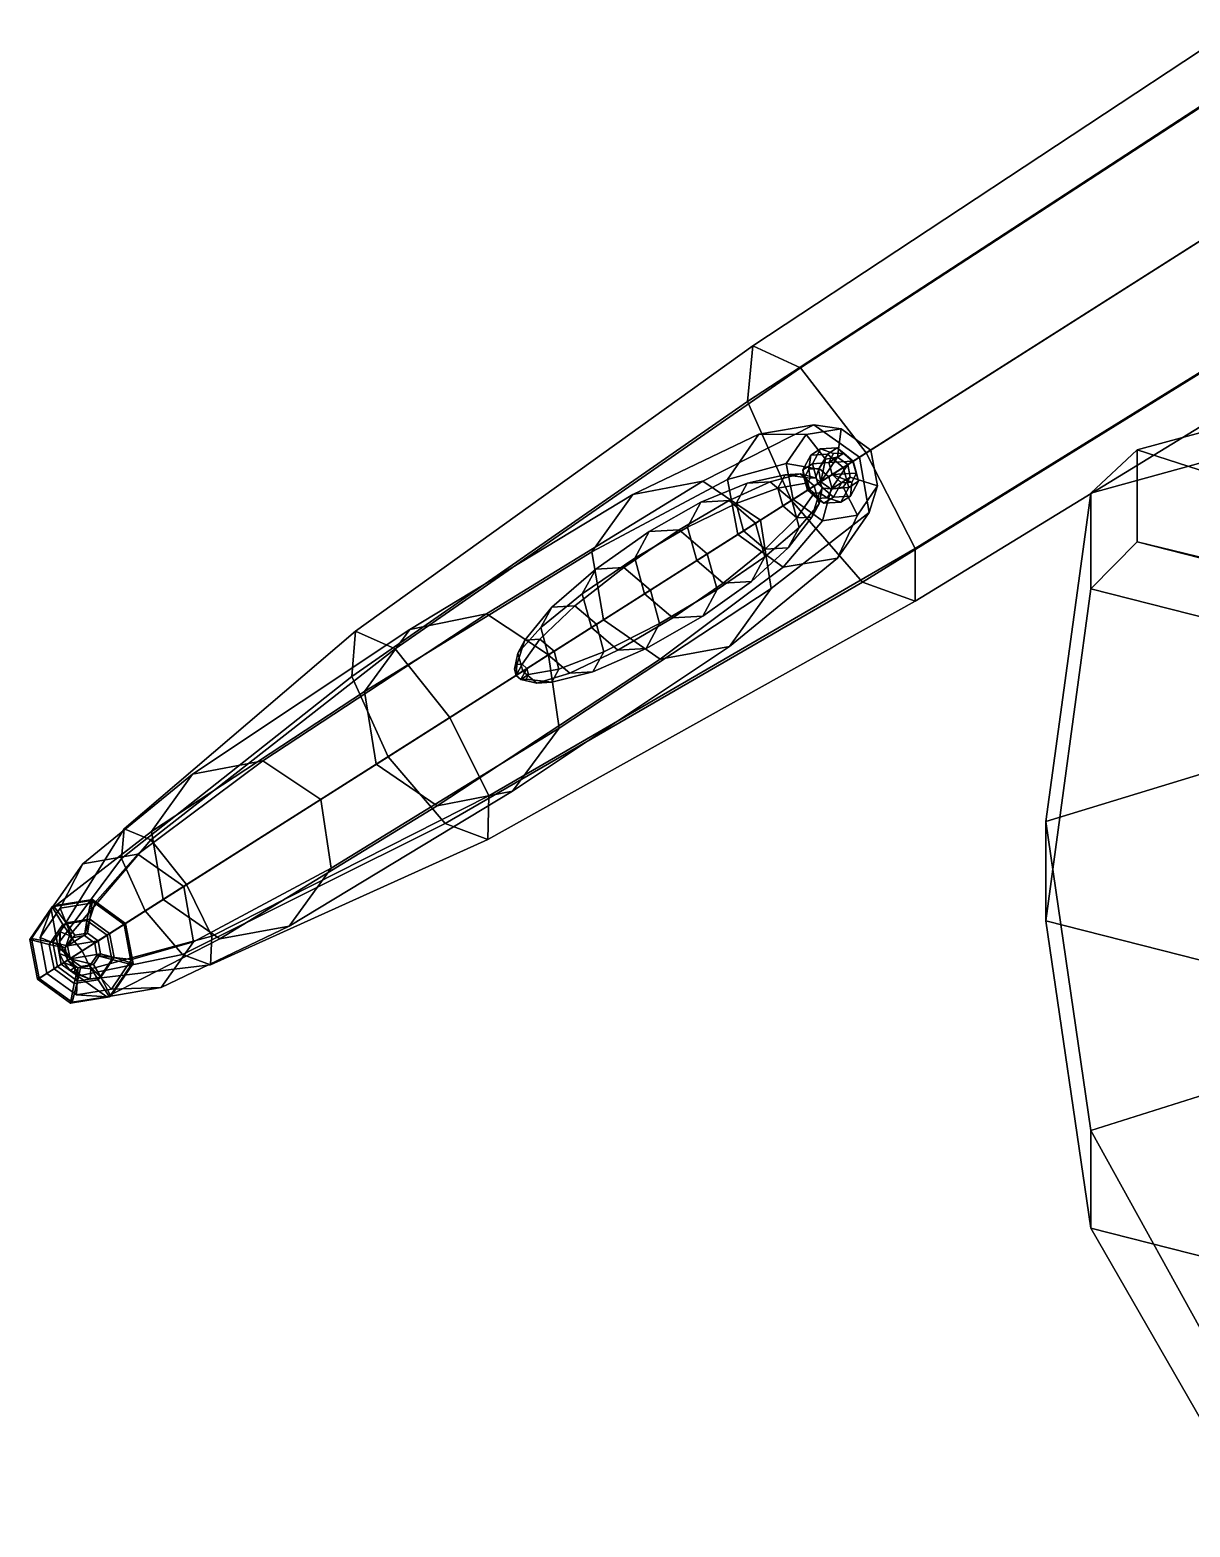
# Model space of a CAD drawing. Header units: metres. Extents: x -10 to 10, y -2.5 to 10.2.
# Drawn here: x -1.549 to -0.85, y -2.097 to -1.195 of the extents above; entities that cross this region are included whole.
import ezdxf

# ---------------------------------------------------------------- set-up
doc = ezdxf.new("R2010")
doc.units = ezdxf.units.M
doc.layers.add('HEAD', color=8, linetype='CONTINUOUS')
doc.layers.add('LEG$E', color=18, linetype='CONTINUOUS')

msp = doc.modelspace()

# ---------------------------------------------------------------- linework, layer by layer
at = {"layer": 'HEAD', "color": 8}
for points in [[(-0.910034, -1.47415, 0.38493), (-0.730664, -1.42487, 0.671755), (-0.708356, -1.4009, 0.653911), (-0.882219, -1.44808, 0.37935)], [(-0.882219, -1.44808, 0.37935), (-0.708356, -1.4009, 0.653911), (-0.564479, -1.46901, 0.608074), (-0.702796, -1.506, 0.392803)], [(-0.752395, -1.6157, 0.71792), (-0.730664, -1.42487, 0.671755), (-0.910034, -1.47415, 0.38493), (-0.937144, -1.67202, 0.390144)], [(-0.910034, -1.53189, 0.048903), (-0.910034, -1.47415, 0.38493), (-0.882219, -1.44808, 0.37935), (-0.882219, -1.50354, 0.056638)], [(-0.882219, -1.50354, 0.056638), (-0.882219, -1.44808, 0.37935), (-0.702796, -1.506, 0.392803), (-0.702796, -1.54717, 0.153167)], [(-0.937144, -1.67202, 0.390144), (-0.910034, -1.47415, 0.38493), (-0.910034, -1.53189, 0.048903), (-0.937144, -1.7319, 0.041664)], [(-0.730664, -1.57748, -0.216413), (-0.910034, -1.53189, 0.048903), (-0.882219, -1.50354, 0.056638), (-0.708356, -1.54793, -0.20172)], [(-0.708356, -1.54793, -0.20172), (-0.882219, -1.50354, 0.056638), (-0.702796, -1.54717, 0.153167), (-0.564479, -1.58227, -0.051072)], [(-0.937144, -1.7319, 0.041664), (-0.910034, -1.53189, 0.048903), (-0.730664, -1.57748, -0.216413), (-0.752395, -1.77885, -0.231564)], [(-0.730664, -1.80159, 0.735293), (-0.752395, -1.6157, 0.71792), (-0.937144, -1.67202, 0.390144), (-0.910034, -1.85817, 0.40628)], [(-0.910034, -1.85817, 0.40628), (-0.937144, -1.67202, 0.390144), (-0.937144, -1.7319, 0.041664), (-0.910034, -1.91707, 0.063542)], [(-0.910034, -1.91707, 0.063542), (-0.937144, -1.7319, 0.041664), (-0.752395, -1.77885, -0.231564), (-0.730664, -1.96264, -0.201683)], [(-0.666716, -1.94924, 0.718297), (-0.730664, -1.80159, 0.735293), (-0.910034, -1.85817, 0.40628), (-0.830297, -2.00253, 0.41272)], [(-0.830297, -2.00253, 0.41272), (-0.910034, -1.85817, 0.40628), (-0.910034, -1.91707, 0.063542), (-0.830297, -2.05565, 0.103848)], [(-0.830297, -2.05565, 0.103848), (-0.910034, -1.91707, 0.063542), (-0.730664, -1.96264, -0.201683), (-0.666717, -2.09717, -0.137708)]]:
    msp.add_3dface(points, dxfattribs=at)
at = {"layer": 'LEG$E', "color": 18}
for points in [[(-0.82948, -1.23158, -0.696365), (-1.11686, -1.41903, -0.663627), (-1.11368, -1.38538, -0.606335), (-0.825077, -1.19513, -0.634515)], [(-0.825077, -1.19513, -0.634515), (-1.11368, -1.38538, -0.606335), (-1.08497, -1.39877, -0.549676), (-0.792448, -1.20806, -0.572298)], [(-0.792448, -1.20806, -0.572298), (-1.08497, -1.39877, -0.549676), (-1.04537, -1.44998, -0.526396), (-0.74913, -1.26181, -0.546418)], [(-0.801507, -1.29508, -0.72188), (-1.09047, -1.47863, -0.687548), (-1.11686, -1.41903, -0.663627), (-0.82948, -1.23158, -0.696365)], [(-0.74913, -1.26181, -0.546418), (-1.04537, -1.44998, -0.526396), (-1.01585, -1.50759, -0.549678), (-0.718889, -1.32387, -0.572301)], [(-0.75592, -1.34739, -0.696367), (-1.04774, -1.52785, -0.663629), (-1.09047, -1.47863, -0.687548), (-0.801507, -1.29508, -0.72188)], [(-0.718889, -1.32387, -0.572301), (-1.01585, -1.50759, -0.549678), (-1.01592, -1.53927, -0.606338), (-0.721048, -1.3589, -0.634518)], [(-0.721048, -1.3589, -0.634518), (-1.01592, -1.53927, -0.606338), (-1.04774, -1.52785, -0.663629), (-0.75592, -1.34739, -0.696367)], [(-1.11686, -1.41903, -0.663627), (-1.35536, -1.58463, -0.64793), (-1.35305, -1.55738, -0.601278), (-1.11368, -1.38538, -0.606335)], [(-1.11368, -1.38538, -0.606335), (-1.35305, -1.55738, -0.601278), (-1.32913, -1.56797, -0.554826), (-1.08497, -1.39877, -0.549676)], [(-1.08497, -1.39877, -0.549676), (-1.32913, -1.56797, -0.554826), (-1.29637, -1.60942, -0.535634), (-1.04537, -1.44998, -0.526396)], [(-1.09047, -1.47863, -0.687548), (-1.33351, -1.633, -0.66734), (-1.35536, -1.58463, -0.64793), (-1.11686, -1.41903, -0.663627)], [(-1.14377, -1.46706, -1.63401), (-1.07708, -1.43308, -1.83583), (-1.11009, -1.43872, -1.83282), (-1.186, -1.47508, -1.62765)], [(-1.1091, -1.49045, -1.63688), (-1.04946, -1.45255, -1.83717), (-1.07708, -1.43308, -1.83583), (-1.14377, -1.46706, -1.63401)], [(-1.07708, -1.43308, -1.83583), (-1.06049, -1.4354, -1.93672), (-1.08159, -1.4388, -1.93544), (-1.11009, -1.43872, -1.83282)], [(-1.04946, -1.45255, -1.83717), (-1.04267, -1.44824, -1.93727), (-1.06049, -1.4354, -1.93672), (-1.07708, -1.43308, -1.83583)], [(-1.186, -1.47508, -1.62765), (-1.11009, -1.43872, -1.83282), (-1.12899, -1.46606, -1.8302), (-1.21066, -1.50955, -1.62213)], [(-1.11009, -1.43872, -1.83282), (-1.08159, -1.4388, -1.93544), (-1.09358, -1.45642, -1.93426), (-1.12899, -1.46606, -1.8302)], [(-1.08159, -1.4388, -1.93544), (-1.06999, -1.45372, -1.9757), (-1.07414, -1.45984, -1.97531), (-1.09358, -1.45642, -1.93426)], [(-1.06049, -1.4354, -1.93672), (-1.06269, -1.45256, -1.97609), (-1.06999, -1.45372, -1.9757), (-1.08159, -1.4388, -1.93544)], [(-1.04267, -1.44824, -1.93727), (-1.05652, -1.45704, -1.97626), (-1.06269, -1.45256, -1.97609), (-1.06049, -1.4354, -1.93672)], [(-1.04537, -1.44998, -0.526396), (-1.29637, -1.60942, -0.535634), (-1.27278, -1.65668, -0.554828), (-1.01585, -1.50759, -0.549678)], [(-1.07885, -1.45127, -1.98046), (-1.08367, -1.46017, -1.97321), (-1.07784, -1.45647, -1.96479), (-1.07303, -1.44757, -1.97203)], [(-1.07996, -1.45969, -1.98711), (-1.08291, -1.46515, -1.98266), (-1.08367, -1.46017, -1.97321), (-1.07885, -1.45127, -1.98046)], [(-1.07376, -1.45933, -1.99155), (-1.07996, -1.45969, -1.98711), (-1.07885, -1.45127, -1.98046), (-1.06874, -1.45069, -1.98769)], [(-1.06874, -1.45069, -1.98769), (-1.07885, -1.45127, -1.98046), (-1.07303, -1.44757, -1.97203), (-1.06292, -1.44699, -1.97927)], [(-1.07303, -1.44757, -1.97203), (-1.07784, -1.45647, -1.96479), (-1.06795, -1.45579, -1.96131), (-1.06504, -1.45042, -1.96567)], [(-1.06795, -1.4643, -1.99339), (-1.07376, -1.45933, -1.99155), (-1.06874, -1.45069, -1.98769), (-1.05927, -1.45878, -1.9907)], [(-1.06292, -1.44699, -1.97927), (-1.07303, -1.44757, -1.97203), (-1.06504, -1.45042, -1.96567), (-1.05895, -1.45008, -1.97004)], [(-1.05927, -1.45878, -1.9907), (-1.06874, -1.45069, -1.98769), (-1.06292, -1.44699, -1.97927), (-1.05344, -1.45508, -1.98227)], [(-1.06504, -1.45042, -1.96567), (-1.06795, -1.45579, -1.96131), (-1.05895, -1.45008, -1.97004)], [(-1.06795, -1.45579, -1.96131), (-1.05324, -1.45495, -1.97185), (-1.05895, -1.45008, -1.97004)], [(-1.05344, -1.45508, -1.98227), (-1.06292, -1.44699, -1.97927), (-1.05895, -1.45008, -1.97004), (-1.05324, -1.45495, -1.97185)], [(-1.03862, -1.46983, -1.93672), (-1.05509, -1.46452, -1.97609), (-1.05652, -1.45704, -1.97626), (-1.04267, -1.44824, -1.93727)], [(-1.04357, -1.48583, -1.83583), (-1.03862, -1.46983, -1.93672), (-1.04267, -1.44824, -1.93727), (-1.04946, -1.45255, -1.83717)], [(-1.12899, -1.46606, -1.8302), (-1.09358, -1.45642, -1.93426), (-1.08948, -1.47797, -1.93379), (-1.12286, -1.49918, -1.82923)], [(-1.10267, -1.53176, -1.63401), (-1.04357, -1.48583, -1.83583), (-1.04946, -1.45255, -1.83717), (-1.1091, -1.49045, -1.63688)], [(-1.09358, -1.45642, -1.93426), (-1.07414, -1.45984, -1.97531), (-1.07271, -1.46732, -1.97514), (-1.08948, -1.47797, -1.93379)], [(-1.08367, -1.46017, -1.97321), (-1.08037, -1.47219, -1.97021), (-1.07454, -1.46849, -1.96179), (-1.07784, -1.45647, -1.96479)], [(-1.08291, -1.46515, -1.98266), (-1.08089, -1.47252, -1.98082), (-1.08037, -1.47219, -1.97021), (-1.08367, -1.46017, -1.97321)], [(-1.07917, -1.46522, -1.98992), (-1.08067, -1.46799, -1.98766), (-1.08291, -1.46515, -1.98266), (-1.07996, -1.45969, -1.98711)], [(-1.07603, -1.46504, -1.99217), (-1.07917, -1.46522, -1.98992), (-1.07996, -1.45969, -1.98711), (-1.07376, -1.45933, -1.99155)], [(-1.07784, -1.45647, -1.96479), (-1.07454, -1.46849, -1.96179), (-1.06596, -1.46303, -1.9595), (-1.06795, -1.45579, -1.96131)], [(-1.07308, -1.46756, -1.9931), (-1.07603, -1.46504, -1.99217), (-1.07376, -1.45933, -1.99155), (-1.06795, -1.4643, -1.99339)], [(-1.07414, -1.45984, -1.97531), (-1.06999, -1.45372, -1.9757), (-1.07271, -1.46732, -1.97514)], [(-1.07271, -1.46732, -1.97514), (-1.06269, -1.45256, -1.97609), (-1.05652, -1.45704, -1.97626), (-1.06654, -1.4718, -1.97531)], [(-1.06269, -1.45256, -1.97609), (-1.07271, -1.46732, -1.97514), (-1.06999, -1.45372, -1.9757)], [(-1.06596, -1.46303, -1.9595), (-1.05125, -1.4622, -1.97004), (-1.05324, -1.45495, -1.97185), (-1.06795, -1.45579, -1.96131)], [(-1.06592, -1.47167, -1.99155), (-1.06795, -1.4643, -1.99339), (-1.05927, -1.45878, -1.9907), (-1.05597, -1.4708, -1.9877)], [(-1.06654, -1.4718, -1.97531), (-1.05652, -1.45704, -1.97626), (-1.05509, -1.46452, -1.97609)], [(-1.05597, -1.4708, -1.9877), (-1.05927, -1.45878, -1.9907), (-1.05344, -1.45508, -1.98227), (-1.05015, -1.4671, -1.97927)], [(-1.05015, -1.4671, -1.97927), (-1.05344, -1.45508, -1.98227), (-1.05324, -1.45495, -1.97185), (-1.05125, -1.4622, -1.97004)], [(-1.27423, -1.54702, -1.32202), (-1.14377, -1.46706, -1.63401), (-1.186, -1.47508, -1.62765), (-1.32043, -1.55635, -1.3133)], [(-1.23676, -1.57154, -1.32597), (-1.1091, -1.49045, -1.63688), (-1.14377, -1.46706, -1.63401), (-1.27423, -1.54702, -1.32202)], [(-1.21066, -1.50955, -1.62213), (-1.12899, -1.46606, -1.8302), (-1.12286, -1.49918, -1.82923), (-1.20368, -1.55052, -1.62011)], [(-1.11719, -1.46819, -2.03104), (-1.145, -1.47965, -2.0672), (-1.15311, -1.49464, -2.05502), (-1.12379, -1.48041, -2.02111)], [(-1.10332, -1.4674, -2.04097), (-1.12799, -1.47868, -2.07939), (-1.145, -1.47965, -2.0672), (-1.11719, -1.46819, -2.03104)], [(-1.09032, -1.4785, -2.04509), (-1.11204, -1.4923, -2.08444), (-1.12799, -1.47868, -2.07939), (-1.10332, -1.4674, -2.04097)], [(-1.09432, -1.46318, -2.0042), (-1.11719, -1.46819, -2.03104), (-1.12379, -1.48041, -2.02111), (-1.09864, -1.47115, -1.99771)], [(-1.08527, -1.46266, -2.01068), (-1.10332, -1.4674, -2.04097), (-1.11719, -1.46819, -2.03104), (-1.09432, -1.46318, -2.0042)], [(-1.07679, -1.46991, -2.01337), (-1.09032, -1.4785, -2.04509), (-1.10332, -1.4674, -2.04097), (-1.08527, -1.46266, -2.01068)], [(-1.07917, -1.46522, -1.98992), (-1.09432, -1.46318, -2.0042), (-1.09864, -1.47115, -1.99771), (-1.08067, -1.46799, -1.98766)], [(-1.08067, -1.46799, -1.98766), (-1.09864, -1.47115, -1.99771), (-1.09569, -1.48191, -1.99503), (-1.07964, -1.47172, -1.98673)], [(-1.07603, -1.46504, -1.99217), (-1.08527, -1.46266, -2.01068), (-1.09432, -1.46318, -2.0042), (-1.07917, -1.46522, -1.98992)], [(-1.07383, -1.48067, -2.01068), (-1.0858, -1.49499, -2.04097), (-1.09032, -1.4785, -2.04509), (-1.07679, -1.46991, -2.01337)], [(-1.08948, -1.47797, -1.93379), (-1.07271, -1.46732, -1.97514), (-1.06654, -1.4718, -1.97531), (-1.07172, -1.49085, -1.93426)], [(-1.07308, -1.46756, -1.9931), (-1.07679, -1.46991, -2.01337), (-1.08527, -1.46266, -2.01068), (-1.07603, -1.46504, -1.99217)], [(-1.08067, -1.46799, -1.98766), (-1.07964, -1.47172, -1.98673), (-1.08089, -1.47252, -1.98082), (-1.08291, -1.46515, -1.98266)], [(-1.08037, -1.47219, -1.97021), (-1.07089, -1.48028, -1.97321), (-1.06507, -1.47658, -1.96479), (-1.07454, -1.46849, -1.96179)], [(-1.07205, -1.47129, -1.99217), (-1.07383, -1.48067, -2.01068), (-1.07679, -1.46991, -2.01337), (-1.07308, -1.46756, -1.9931)], [(-1.07454, -1.46849, -1.96179), (-1.06507, -1.47658, -1.96479), (-1.06025, -1.46791, -1.96131), (-1.06596, -1.46303, -1.9595)], [(-1.07205, -1.47129, -1.99217), (-1.07308, -1.46756, -1.9931), (-1.06795, -1.4643, -1.99339), (-1.06592, -1.47167, -1.99155)], [(-1.05924, -1.47063, -1.9757), (-1.06654, -1.4718, -1.97531), (-1.05509, -1.46452, -1.97609)], [(-1.05125, -1.4622, -1.97004), (-1.06596, -1.46303, -1.9595), (-1.05415, -1.46757, -1.96567)], [(-1.06025, -1.46791, -1.96131), (-1.05415, -1.46757, -1.96567), (-1.06596, -1.46303, -1.9595)], [(-1.06507, -1.47658, -1.96479), (-1.05496, -1.476, -1.97203), (-1.05415, -1.46757, -1.96567), (-1.06025, -1.46791, -1.96131)], [(-1.06271, -1.51332, -1.83282), (-1.05067, -1.48749, -1.93545), (-1.03862, -1.46983, -1.93672), (-1.04357, -1.48583, -1.83583)], [(-1.06079, -1.4797, -1.98046), (-1.05597, -1.4708, -1.9877), (-1.05015, -1.4671, -1.97927), (-1.05496, -1.476, -1.97203)], [(-1.05067, -1.48749, -1.93545), (-1.05924, -1.47063, -1.9757), (-1.05509, -1.46452, -1.97609), (-1.03862, -1.46983, -1.93672)], [(-1.05496, -1.476, -1.97203), (-1.05015, -1.4671, -1.97927), (-1.05125, -1.4622, -1.97004), (-1.05415, -1.46757, -1.96567)], [(-1.32043, -1.55635, -1.3133), (-1.186, -1.47508, -1.62765), (-1.21066, -1.50955, -1.62213), (-1.34774, -1.59371, -1.30577)], [(-1.04774, -1.52785, -0.663629), (-1.29901, -1.67334, -0.647932), (-1.33351, -1.633, -0.66734), (-1.09047, -1.47863, -0.687548)], [(-1.12799, -1.47868, -2.07939), (-1.15817, -1.49633, -2.11841), (-1.17626, -1.49735, -2.10545), (-1.145, -1.47965, -2.0672)], [(-1.11204, -1.4923, -2.08444), (-1.14121, -1.51083, -2.12376), (-1.15817, -1.49633, -2.11841), (-1.12799, -1.47868, -2.07939)], [(-1.09864, -1.47115, -1.99771), (-1.12379, -1.48041, -2.02111), (-1.11927, -1.4969, -2.01699), (-1.09569, -1.48191, -1.99503)], [(-1.12286, -1.49918, -1.82923), (-1.08948, -1.47797, -1.93379), (-1.07172, -1.49085, -1.93426), (-1.09548, -1.5188, -1.8302)], [(-1.0858, -1.49499, -2.04097), (-1.10649, -1.51253, -2.07939), (-1.11204, -1.4923, -2.08444), (-1.09032, -1.4785, -2.04509)], [(-1.07964, -1.47172, -1.98673), (-1.09569, -1.48191, -1.99503), (-1.0872, -1.48916, -1.99771), (-1.0767, -1.47424, -1.98766)], [(-1.0767, -1.47424, -1.98766), (-1.0872, -1.48916, -1.99771), (-1.07815, -1.48865, -2.0042), (-1.07355, -1.47406, -1.98992)], [(-1.07964, -1.47172, -1.98673), (-1.0767, -1.47424, -1.98766), (-1.07508, -1.47748, -1.98266), (-1.08089, -1.47252, -1.98082)], [(-1.08089, -1.47252, -1.98082), (-1.07508, -1.47748, -1.98266), (-1.07089, -1.48028, -1.97321), (-1.08037, -1.47219, -1.97021)], [(-1.07355, -1.47406, -1.98992), (-1.07815, -1.48865, -2.0042), (-1.07383, -1.48067, -2.01068), (-1.07205, -1.47129, -1.99217)], [(-1.0767, -1.47424, -1.98766), (-1.07355, -1.47406, -1.98992), (-1.06888, -1.47713, -1.98711), (-1.07508, -1.47748, -1.98266)], [(-1.07508, -1.47748, -1.98266), (-1.06888, -1.47713, -1.98711), (-1.06079, -1.4797, -1.98046), (-1.07089, -1.48028, -1.97321)], [(-1.07355, -1.47406, -1.98992), (-1.07205, -1.47129, -1.99217), (-1.06592, -1.47167, -1.99155), (-1.06888, -1.47713, -1.98711)], [(-1.07172, -1.49085, -1.93426), (-1.06654, -1.4718, -1.97531), (-1.05924, -1.47063, -1.9757), (-1.05067, -1.48749, -1.93545)], [(-1.07089, -1.48028, -1.97321), (-1.06079, -1.4797, -1.98046), (-1.05496, -1.476, -1.97203), (-1.06507, -1.47658, -1.96479)], [(-1.06888, -1.47713, -1.98711), (-1.06592, -1.47167, -1.99155), (-1.05597, -1.4708, -1.9877), (-1.06079, -1.4797, -1.98046)], [(-1.145, -1.47965, -2.0672), (-1.17626, -1.49735, -2.10545), (-1.1849, -1.51331, -2.09247), (-1.15311, -1.49464, -2.05502)], [(-1.12379, -1.48041, -2.02111), (-1.15311, -1.49464, -2.05502), (-1.14756, -1.51486, -2.04997), (-1.11927, -1.4969, -2.01699)], [(-1.12788, -1.56658, -1.62765), (-1.06271, -1.51332, -1.83282), (-1.04357, -1.48583, -1.83583), (-1.10267, -1.53176, -1.63401)], [(-1.09569, -1.48191, -1.99503), (-1.11927, -1.4969, -2.01699), (-1.10627, -1.508, -2.02111), (-1.0872, -1.48916, -1.99771)], [(-1.09548, -1.5188, -1.8302), (-1.07172, -1.49085, -1.93426), (-1.05067, -1.48749, -1.93545), (-1.06271, -1.51332, -1.83282)], [(-1.07815, -1.48865, -2.0042), (-1.0924, -1.50721, -2.03104), (-1.0858, -1.49499, -2.04097), (-1.07383, -1.48067, -2.01068)], [(-1.23049, -1.61587, -1.32203), (-1.10267, -1.53176, -1.63401), (-1.1091, -1.49045, -1.63688), (-1.23676, -1.57154, -1.32597)], [(-1.17626, -1.49735, -2.10545), (-1.20842, -1.51994, -2.1393), (-1.21654, -1.53493, -2.1271), (-1.1849, -1.51331, -2.09247)], [(-1.15817, -1.49633, -2.11841), (-1.19142, -1.51898, -2.15147), (-1.20842, -1.51994, -2.1393), (-1.17626, -1.49735, -2.10545)], [(-1.14121, -1.51083, -2.12376), (-1.17549, -1.5326, -2.15649), (-1.19142, -1.51898, -2.15147), (-1.15817, -1.49633, -2.11841)], [(-1.15311, -1.49464, -2.05502), (-1.1849, -1.51331, -2.09247), (-1.17901, -1.53484, -2.08709), (-1.14756, -1.51486, -2.04997)], [(-1.11927, -1.4969, -2.01699), (-1.14756, -1.51486, -2.04997), (-1.13161, -1.52848, -2.05502), (-1.10627, -1.508, -2.02111)], [(-1.10649, -1.51253, -2.07939), (-1.13529, -1.53235, -2.11841), (-1.14121, -1.51083, -2.12376), (-1.11204, -1.4923, -2.08444)], [(-1.0924, -1.50721, -2.03104), (-1.1146, -1.52751, -2.0672), (-1.10649, -1.51253, -2.07939), (-1.0858, -1.49499, -2.04097)], [(-1.0872, -1.48916, -1.99771), (-1.10627, -1.508, -2.02111), (-1.0924, -1.50721, -2.03104), (-1.07815, -1.48865, -2.0042)], [(-1.20368, -1.55052, -1.62011), (-1.12286, -1.49918, -1.82923), (-1.09548, -1.5188, -1.8302), (-1.16956, -1.57425, -1.62213)], [(-1.34774, -1.59371, -1.30577), (-1.21066, -1.50955, -1.62213), (-1.20368, -1.55052, -1.62011), (-1.34071, -1.63756, -1.30301)], [(-1.01585, -1.50759, -0.549678), (-1.27278, -1.65668, -0.554828), (-1.27336, -1.68284, -0.60128), (-1.01592, -1.53927, -0.606338)], [(-1.1849, -1.51331, -2.09247), (-1.21654, -1.53493, -2.1271), (-1.21101, -1.55516, -2.12203), (-1.17901, -1.53484, -2.08709)], [(-1.14756, -1.51486, -2.04997), (-1.17901, -1.53484, -2.08709), (-1.16202, -1.54932, -2.09247), (-1.13161, -1.52848, -2.05502)], [(-1.13529, -1.53235, -2.11841), (-1.16993, -1.55282, -2.15147), (-1.17549, -1.5326, -2.15649), (-1.14121, -1.51083, -2.12376)], [(-1.16956, -1.57425, -1.62213), (-1.09548, -1.5188, -1.8302), (-1.06271, -1.51332, -1.83282), (-1.12788, -1.56658, -1.62765)], [(-1.1146, -1.52751, -2.0672), (-1.14391, -1.54829, -2.10545), (-1.13529, -1.53235, -2.11841), (-1.10649, -1.51253, -2.07939)], [(-1.10627, -1.508, -2.02111), (-1.13161, -1.52848, -2.05502), (-1.1146, -1.52751, -2.0672), (-1.0924, -1.50721, -2.03104)], [(-1.20842, -1.51994, -2.1393), (-1.23485, -1.54293, -2.16891), (-1.24147, -1.55515, -2.15896), (-1.21654, -1.53493, -2.1271)], [(-1.19142, -1.51898, -2.15147), (-1.22099, -1.54215, -2.17883), (-1.23485, -1.54293, -2.16891), (-1.20842, -1.51994, -2.1393)], [(-1.17549, -1.5326, -2.15649), (-1.208, -1.55325, -2.18293), (-1.22099, -1.54215, -2.17883), (-1.19142, -1.51898, -2.15147)], [(-1.01592, -1.53927, -0.606338), (-1.27336, -1.68284, -0.60128), (-1.29901, -1.67334, -0.647932), (-1.04774, -1.52785, -0.663629)], [(-1.25857, -1.65373, -1.31331), (-1.12788, -1.56658, -1.62765), (-1.10267, -1.53176, -1.63401), (-1.23049, -1.61587, -1.32203)], [(-1.16993, -1.55282, -2.15147), (-1.20347, -1.56974, -2.17883), (-1.208, -1.55325, -2.18293), (-1.17549, -1.5326, -2.15649)], [(-1.14391, -1.54829, -2.10545), (-1.17802, -1.5678, -2.13931), (-1.16993, -1.55282, -2.15147), (-1.13529, -1.53235, -2.11841)], [(-1.13161, -1.52848, -2.05502), (-1.16202, -1.54932, -2.09247), (-1.14391, -1.54829, -2.10545), (-1.1146, -1.52751, -2.0672)], [(-1.22099, -1.54215, -2.17883), (-1.24197, -1.56219, -2.19927), (-1.25102, -1.56271, -2.19279), (-1.23485, -1.54293, -2.16891)], [(-1.208, -1.55325, -2.18293), (-1.23349, -1.56944, -2.20196), (-1.24197, -1.56219, -2.19927), (-1.22099, -1.54215, -2.17883)], [(-1.21654, -1.53493, -2.1271), (-1.24147, -1.55515, -2.15896), (-1.23696, -1.57165, -2.15483), (-1.21101, -1.55516, -2.12203)], [(-1.17901, -1.53484, -2.08709), (-1.21101, -1.55516, -2.12203), (-1.19504, -1.56877, -2.1271), (-1.16202, -1.54932, -2.09247)], [(-1.40886, -1.63545, -1.00538), (-1.27423, -1.54702, -1.32202), (-1.32043, -1.55635, -1.3133), (-1.45125, -1.64357, -0.998766)], [(-1.37409, -1.65878, -1.0084), (-1.23676, -1.57154, -1.32597), (-1.27423, -1.54702, -1.32202), (-1.40886, -1.63545, -1.00538)], [(-1.34071, -1.63756, -1.30301), (-1.20368, -1.55052, -1.62011), (-1.16956, -1.57425, -1.62213), (-1.30401, -1.66257, -1.30577)], [(-1.23485, -1.54293, -2.16891), (-1.25102, -1.56271, -2.19279), (-1.25533, -1.57068, -2.18631), (-1.24147, -1.55515, -2.15896)], [(-1.16202, -1.54932, -2.09247), (-1.19504, -1.56877, -2.1271), (-1.17802, -1.5678, -2.13931), (-1.14391, -1.54829, -2.10545)], [(-1.35536, -1.58463, -0.64793), (-1.49407, -1.69436, -0.633173), (-1.49244, -1.6765, -0.602405), (-1.35305, -1.55738, -0.601278)], [(-1.35305, -1.55738, -0.601278), (-1.49244, -1.6765, -0.602405), (-1.47645, -1.68317, -0.571958), (-1.32913, -1.56797, -0.554826)], [(-1.45125, -1.64357, -0.998766), (-1.32043, -1.55635, -1.3133), (-1.34774, -1.59371, -1.30577), (-1.47599, -1.67809, -0.99312)], [(-1.24147, -1.55515, -2.15896), (-1.25533, -1.57068, -2.18631), (-1.25238, -1.58145, -2.18362), (-1.23696, -1.57165, -2.15483)], [(-1.21101, -1.55516, -2.12203), (-1.23696, -1.57165, -2.15483), (-1.22395, -1.58274, -2.15896), (-1.19504, -1.56877, -2.1271)], [(-1.20347, -1.56974, -2.17883), (-1.23053, -1.5802, -2.19927), (-1.23349, -1.56944, -2.20196), (-1.208, -1.55325, -2.18293)], [(-1.17802, -1.5678, -2.13931), (-1.21007, -1.58195, -2.16891), (-1.20347, -1.56974, -2.17883), (-1.16993, -1.55282, -2.15147)], [(-1.32913, -1.56797, -0.554826), (-1.47645, -1.68317, -0.571958), (-1.45485, -1.71008, -0.559442), (-1.29637, -1.60942, -0.535634)], [(-1.30401, -1.66257, -1.30577), (-1.16956, -1.57425, -1.62213), (-1.12788, -1.56658, -1.62765), (-1.25857, -1.65373, -1.31331)], [(-1.25102, -1.56271, -2.19279), (-1.25593, -1.57749, -2.20658), (-1.25743, -1.58026, -2.20433), (-1.25533, -1.57068, -2.18631)], [(-1.24197, -1.56219, -2.19927), (-1.25279, -1.57732, -2.20883), (-1.25593, -1.57749, -2.20658), (-1.25102, -1.56271, -2.19279)], [(-1.23349, -1.56944, -2.20196), (-1.24985, -1.57983, -2.20976), (-1.25279, -1.57732, -2.20883), (-1.24197, -1.56219, -2.19927)], [(-1.23053, -1.5802, -2.19927), (-1.24882, -1.58357, -2.20883), (-1.24985, -1.57983, -2.20976), (-1.23349, -1.56944, -2.20196)], [(-1.19504, -1.56877, -2.1271), (-1.22395, -1.58274, -2.15896), (-1.21007, -1.58195, -2.16891), (-1.17802, -1.5678, -2.13931)], [(-1.36776, -1.70016, -1.00538), (-1.23049, -1.61587, -1.32203), (-1.23676, -1.57154, -1.32597), (-1.37409, -1.65878, -1.0084)], [(-1.25533, -1.57068, -2.18631), (-1.25743, -1.58026, -2.20433), (-1.25641, -1.584, -2.20339), (-1.25238, -1.58145, -2.18362)], [(-1.25743, -1.58026, -2.20433), (-1.25593, -1.57749, -2.20658), (-1.25641, -1.584, -2.20339)], [(-1.25641, -1.584, -2.20339), (-1.25279, -1.57732, -2.20883), (-1.24985, -1.57983, -2.20976), (-1.25346, -1.58652, -2.20433)], [(-1.25279, -1.57732, -2.20883), (-1.25641, -1.584, -2.20339), (-1.25593, -1.57749, -2.20658)], [(-1.23696, -1.57165, -2.15483), (-1.25238, -1.58145, -2.18362), (-1.24389, -1.58869, -2.18631), (-1.22395, -1.58274, -2.15896)], [(-1.21007, -1.58195, -2.16891), (-1.23484, -1.58817, -2.19279), (-1.23053, -1.5802, -2.19927), (-1.20347, -1.56974, -2.17883)], [(-1.33351, -1.633, -0.66734), (-1.47976, -1.7259, -0.646011), (-1.49407, -1.69436, -0.633173), (-1.35536, -1.58463, -0.64793)], [(-1.25238, -1.58145, -2.18362), (-1.25641, -1.584, -2.20339), (-1.25346, -1.58652, -2.20433), (-1.24389, -1.58869, -2.18631)], [(-1.25346, -1.58652, -2.20433), (-1.24985, -1.57983, -2.20976), (-1.24882, -1.58357, -2.20883)], [(-1.25032, -1.58634, -2.20658), (-1.25346, -1.58652, -2.20433), (-1.24882, -1.58357, -2.20883)], [(-1.24389, -1.58869, -2.18631), (-1.25346, -1.58652, -2.20433), (-1.25032, -1.58634, -2.20658), (-1.23484, -1.58817, -2.19279)], [(-1.23484, -1.58817, -2.19279), (-1.25032, -1.58634, -2.20658), (-1.24882, -1.58357, -2.20883), (-1.23053, -1.5802, -2.19927)], [(-1.22395, -1.58274, -2.15896), (-1.24389, -1.58869, -2.18631), (-1.23484, -1.58817, -2.19279), (-1.21007, -1.58195, -2.16891)], [(-1.47599, -1.67809, -0.99312), (-1.34774, -1.59371, -1.30577), (-1.34071, -1.63756, -1.30301), (-1.46903, -1.71908, -0.991073)], [(-1.29637, -1.60942, -0.535634), (-1.45485, -1.71008, -0.559442), (-1.43967, -1.74107, -0.57196), (-1.27278, -1.65668, -0.554828)], [(-1.39312, -1.73508, -0.998768), (-1.25857, -1.65373, -1.31331), (-1.23049, -1.61587, -1.32203), (-1.36776, -1.70016, -1.00538)], [(-1.48429, -1.69176, -0.795219), (-1.40886, -1.63545, -1.00538), (-1.45125, -1.64357, -0.998766), (-1.5175, -1.69752, -0.791916)], [(-1.45656, -1.71116, -0.796735), (-1.37409, -1.65878, -1.0084), (-1.40886, -1.63545, -1.00538), (-1.48429, -1.69176, -0.795219)], [(-1.29901, -1.67334, -0.647932), (-1.45729, -1.75226, -0.633174), (-1.47976, -1.7259, -0.646011), (-1.33351, -1.633, -0.66734)], [(-1.46903, -1.71908, -0.991073), (-1.34071, -1.63756, -1.30301), (-1.30401, -1.66257, -1.30577), (-1.43489, -1.7428, -0.993121)], [(-1.5175, -1.69752, -0.791916), (-1.45125, -1.64357, -0.998766), (-1.47599, -1.67809, -0.99312), (-1.5365, -1.72492, -0.789118)], [(-1.45078, -1.74451, -0.79522), (-1.36776, -1.70016, -1.00538), (-1.37409, -1.65878, -1.0084), (-1.45656, -1.71116, -0.796735)], [(-1.27278, -1.65668, -0.554828), (-1.43967, -1.74107, -0.57196), (-1.44043, -1.75838, -0.602407), (-1.27336, -1.68284, -0.60128)], [(-1.43489, -1.7428, -0.993121), (-1.30401, -1.66257, -1.30577), (-1.25857, -1.65373, -1.31331), (-1.39312, -1.73508, -0.998768)], [(-1.49407, -1.69436, -0.633173), (-1.53149, -1.74465, -0.605283), (-1.53107, -1.73854, -0.59465), (-1.49244, -1.6765, -0.602405)], [(-1.49244, -1.6765, -0.602405), (-1.53107, -1.73854, -0.59465), (-1.52538, -1.74077, -0.584026), (-1.47645, -1.68317, -0.571958)], [(-1.27336, -1.68284, -0.60128), (-1.44043, -1.75838, -0.602407), (-1.45729, -1.75226, -0.633174), (-1.29901, -1.67334, -0.647932)], [(-1.5365, -1.72492, -0.789118), (-1.47599, -1.67809, -0.99312), (-1.46903, -1.71908, -0.991073), (-1.5304, -1.75806, -0.788117)], [(-1.47645, -1.68317, -0.571958), (-1.52538, -1.74077, -0.584026), (-1.51774, -1.75003, -0.579626), (-1.45485, -1.71008, -0.559442)], [(-1.47976, -1.7259, -0.646011), (-1.52639, -1.75552, -0.609691), (-1.53149, -1.74465, -0.605283), (-1.49407, -1.69436, -0.633173)], [(-1.50988, -1.72087, -0.688331), (-1.48429, -1.69176, -0.795219), (-1.5175, -1.69752, -0.791916), (-1.53112, -1.72436, -0.686851)], [(-1.49199, -1.73367, -0.689001), (-1.45656, -1.71116, -0.796735), (-1.48429, -1.69176, -0.795219), (-1.50988, -1.72087, -0.688331)], [(-1.53112, -1.72436, -0.686851), (-1.5175, -1.69752, -0.791916), (-1.5365, -1.72492, -0.789118), (-1.54317, -1.74202, -0.685577)], [(-1.47011, -1.77212, -0.791917), (-1.39312, -1.73508, -0.998768), (-1.36776, -1.70016, -1.00538), (-1.45078, -1.74451, -0.79522)], [(-1.45485, -1.71008, -0.559442), (-1.51774, -1.75003, -0.579626), (-1.51261, -1.76088, -0.584026), (-1.43967, -1.74107, -0.57196)], [(-1.48801, -1.7553, -0.688331), (-1.45078, -1.74451, -0.79522), (-1.45656, -1.71116, -0.796735), (-1.49199, -1.73367, -0.689001)], [(-1.53592, -1.72342, -0.619193), (-1.54927, -1.74308, -0.617928), (-1.54835, -1.74249, -0.596989), (-1.535, -1.72283, -0.598253)], [(-1.535, -1.72283, -0.598253), (-1.54835, -1.74249, -0.596989), (-1.53542, -1.74499, -0.581809), (-1.52737, -1.73314, -0.58257)], [(-1.51242, -1.71967, -0.620504), (-1.53592, -1.72342, -0.619193), (-1.535, -1.72283, -0.598253), (-1.51153, -1.7191, -0.599521)], [(-1.51494, -1.7317, -0.637483), (-1.5294, -1.73403, -0.636601), (-1.53592, -1.72342, -0.619193), (-1.51242, -1.71967, -0.620504)], [(-1.51153, -1.7191, -0.599521), (-1.535, -1.72283, -0.598253), (-1.52737, -1.73314, -0.58257), (-1.51322, -1.73089, -0.583334)], [(-1.51649, -1.74084, -0.645055), (-1.50988, -1.72087, -0.688331), (-1.53112, -1.72436, -0.686851), (-1.52387, -1.74206, -0.644534)], [(-1.5304, -1.75806, -0.788117), (-1.46903, -1.71908, -0.991073), (-1.43489, -1.7428, -0.993121), (-1.50299, -1.77767, -0.789119)], [(-1.51027, -1.74528, -0.645297), (-1.49199, -1.73367, -0.689001), (-1.50988, -1.72087, -0.688331), (-1.51649, -1.74084, -0.645055)], [(-1.50273, -1.74049, -0.637876), (-1.51494, -1.7317, -0.637483), (-1.51242, -1.71967, -0.620504), (-1.49256, -1.73404, -0.62106)], [(-1.49169, -1.73348, -0.600044), (-1.51153, -1.7191, -0.599521), (-1.51322, -1.73089, -0.583334), (-1.50126, -1.73956, -0.58365)], [(-1.49256, -1.73404, -0.62106), (-1.51242, -1.71967, -0.620504), (-1.51153, -1.7191, -0.599521), (-1.49169, -1.73348, -0.600044)], [(-1.5294, -1.73403, -0.636601), (-1.5376, -1.74609, -0.635813), (-1.54927, -1.74308, -0.617928), (-1.53592, -1.72342, -0.619193)], [(-1.52387, -1.74206, -0.644534), (-1.53112, -1.72436, -0.686851), (-1.54317, -1.74202, -0.685577), (-1.52804, -1.74818, -0.64411)], [(-1.54317, -1.74202, -0.685577), (-1.5365, -1.72492, -0.789118), (-1.5304, -1.75806, -0.788117), (-1.53905, -1.76356, -0.685113)], [(-1.51649, -1.74084, -0.645055), (-1.52387, -1.74206, -0.644534), (-1.5294, -1.73403, -0.636601), (-1.51494, -1.7317, -0.637483)], [(-1.51322, -1.73089, -0.583334), (-1.52737, -1.73314, -0.58257), (-1.52227, -1.74053, -0.576661), (-1.51466, -1.73933, -0.577072)], [(-1.45729, -1.75226, -0.633174), (-1.51872, -1.76476, -0.605284), (-1.52639, -1.75552, -0.609691), (-1.47976, -1.7259, -0.646011)], [(-1.51027, -1.74528, -0.645297), (-1.51649, -1.74084, -0.645055), (-1.51494, -1.7317, -0.637483), (-1.50273, -1.74049, -0.637876)], [(-1.50126, -1.73956, -0.58365), (-1.51322, -1.73089, -0.583334), (-1.51466, -1.73933, -0.577072), (-1.50823, -1.74399, -0.577241)], [(-1.52387, -1.74206, -0.644534), (-1.52804, -1.74818, -0.64411), (-1.5376, -1.74609, -0.635813), (-1.5294, -1.73403, -0.636601)], [(-1.52737, -1.73314, -0.58257), (-1.53542, -1.74499, -0.581809), (-1.5266, -1.74691, -0.576251), (-1.52227, -1.74053, -0.576661)], [(-1.53107, -1.73854, -0.59465), (-1.53149, -1.74465, -0.605283), (-1.53146, -1.75166, -0.598367), (-1.53125, -1.7486, -0.593032)], [(-1.52538, -1.74077, -0.584026), (-1.53107, -1.73854, -0.59465), (-1.53125, -1.7486, -0.593032), (-1.52839, -1.74971, -0.5877)], [(-1.51774, -1.75003, -0.579626), (-1.52538, -1.74077, -0.584026), (-1.52839, -1.74971, -0.5877), (-1.52455, -1.75435, -0.585491)], [(-1.52227, -1.74053, -0.576661), (-1.5266, -1.74691, -0.576251), (-1.51466, -1.73933, -0.577072)], [(-1.5266, -1.74691, -0.576251), (-1.50823, -1.74399, -0.577241), (-1.51466, -1.73933, -0.577072)], [(-1.5089, -1.7528, -0.645056), (-1.48801, -1.7553, -0.688331), (-1.49199, -1.73367, -0.689001), (-1.51027, -1.74528, -0.645297)], [(-1.5089, -1.7528, -0.645056), (-1.51027, -1.74528, -0.645297), (-1.50273, -1.74049, -0.637876), (-1.49996, -1.75528, -0.637483)], [(-1.4985, -1.75407, -0.583334), (-1.50126, -1.73956, -0.58365), (-1.50823, -1.74399, -0.577241), (-1.50674, -1.75179, -0.577072)], [(-1.50299, -1.77767, -0.789119), (-1.43489, -1.7428, -0.993121), (-1.39312, -1.73508, -0.998768), (-1.47011, -1.77212, -0.791917)], [(-1.49996, -1.75528, -0.637483), (-1.50273, -1.74049, -0.637876), (-1.49256, -1.73404, -0.62106), (-1.488, -1.75812, -0.620504)], [(-1.48711, -1.75755, -0.599521), (-1.49169, -1.73348, -0.600044), (-1.50126, -1.73956, -0.58365), (-1.4985, -1.75407, -0.583334)], [(-1.488, -1.75812, -0.620504), (-1.49256, -1.73404, -0.62106), (-1.49169, -1.73348, -0.600044), (-1.48711, -1.75755, -0.599521)], [(-1.54927, -1.74308, -0.617928), (-1.54467, -1.76714, -0.617417), (-1.54376, -1.76656, -0.596464), (-1.54835, -1.74249, -0.596989)], [(-1.5376, -1.74609, -0.635813), (-1.53477, -1.76084, -0.635518), (-1.54467, -1.76714, -0.617417), (-1.54927, -1.74308, -0.617928)], [(-1.54835, -1.74249, -0.596989), (-1.54376, -1.76656, -0.596464), (-1.53266, -1.7595, -0.581492), (-1.53542, -1.74499, -0.581809)], [(-1.52804, -1.74818, -0.64411), (-1.54317, -1.74202, -0.685577), (-1.53905, -1.76356, -0.685113), (-1.52661, -1.75566, -0.643966)], [(-1.52804, -1.74818, -0.64411), (-1.52661, -1.75566, -0.643966), (-1.53477, -1.76084, -0.635518), (-1.5376, -1.74609, -0.635813)], [(-1.53542, -1.74499, -0.581809), (-1.53266, -1.7595, -0.581492), (-1.52511, -1.75471, -0.576082), (-1.5266, -1.74691, -0.576251)], [(-1.53149, -1.74465, -0.605283), (-1.52639, -1.75552, -0.609691), (-1.52889, -1.75711, -0.600574), (-1.53146, -1.75166, -0.598367)], [(-1.53146, -1.75166, -0.598367), (-1.52455, -1.75435, -0.585491), (-1.53125, -1.7486, -0.593032)], [(-1.52839, -1.74971, -0.5877), (-1.53125, -1.7486, -0.593032), (-1.52455, -1.75435, -0.585491)], [(-1.52511, -1.75471, -0.576082), (-1.50674, -1.75179, -0.577072), (-1.50823, -1.74399, -0.577241), (-1.5266, -1.74691, -0.576251)], [(-1.43967, -1.74107, -0.57196), (-1.51261, -1.76088, -0.584026), (-1.513, -1.76698, -0.59465), (-1.44043, -1.75838, -0.602407)], [(-1.50019, -1.77305, -0.686852), (-1.47011, -1.77212, -0.791917), (-1.45078, -1.74451, -0.79522), (-1.48801, -1.7553, -0.688331)], [(-1.52661, -1.75566, -0.643966), (-1.53905, -1.76356, -0.685113), (-1.5213, -1.77645, -0.685577), (-1.52045, -1.76014, -0.64411)], [(-1.53905, -1.76356, -0.685113), (-1.5304, -1.75806, -0.788117), (-1.50299, -1.77767, -0.789119), (-1.5213, -1.77645, -0.685577)], [(-1.52661, -1.75566, -0.643966), (-1.52045, -1.76014, -0.64411), (-1.52262, -1.76968, -0.635814), (-1.53477, -1.76084, -0.635518)], [(-1.53266, -1.7595, -0.581492), (-1.5207, -1.76817, -0.58181), (-1.51868, -1.75937, -0.576252), (-1.52511, -1.75471, -0.576082)], [(-1.52455, -1.75435, -0.585491), (-1.53146, -1.75166, -0.598367), (-1.52889, -1.75711, -0.600574), (-1.52198, -1.7598, -0.5877)], [(-1.52639, -1.75552, -0.609691), (-1.51872, -1.76476, -0.605284), (-1.52505, -1.76175, -0.598367), (-1.52889, -1.75711, -0.600574)], [(-1.52198, -1.7598, -0.5877), (-1.52889, -1.75711, -0.600574), (-1.52505, -1.76175, -0.598367)], [(-1.50674, -1.75179, -0.577072), (-1.52511, -1.75471, -0.576082), (-1.51107, -1.75816, -0.576661)], [(-1.51868, -1.75937, -0.576252), (-1.51107, -1.75816, -0.576661), (-1.52511, -1.75471, -0.576082)], [(-1.51261, -1.76088, -0.584026), (-1.51774, -1.75003, -0.579626), (-1.52455, -1.75435, -0.585491), (-1.52198, -1.7598, -0.5877)], [(-1.52045, -1.76014, -0.64411), (-1.51313, -1.75897, -0.644534), (-1.50822, -1.76738, -0.636602), (-1.52262, -1.76968, -0.635814)], [(-1.52045, -1.76014, -0.64411), (-1.5213, -1.77645, -0.685577), (-1.50019, -1.77305, -0.686852), (-1.51313, -1.75897, -0.644534)], [(-1.5207, -1.76817, -0.58181), (-1.50655, -1.76592, -0.582571), (-1.51107, -1.75816, -0.576661), (-1.51868, -1.75937, -0.576252)], [(-1.44043, -1.75838, -0.602407), (-1.513, -1.76698, -0.59465), (-1.51872, -1.76476, -0.605284), (-1.45729, -1.75226, -0.633174)], [(-1.51313, -1.75897, -0.644534), (-1.50019, -1.77305, -0.686852), (-1.48801, -1.7553, -0.688331), (-1.5089, -1.7528, -0.645056)], [(-1.51313, -1.75897, -0.644534), (-1.5089, -1.7528, -0.645056), (-1.49996, -1.75528, -0.637483), (-1.50822, -1.76738, -0.636602)], [(-1.50655, -1.76592, -0.582571), (-1.4985, -1.75407, -0.583334), (-1.50674, -1.75179, -0.577072), (-1.51107, -1.75816, -0.576661)], [(-1.50822, -1.76738, -0.636602), (-1.49996, -1.75528, -0.637483), (-1.488, -1.75812, -0.620504), (-1.50138, -1.77779, -0.619194)], [(-1.50046, -1.77721, -0.598255), (-1.48711, -1.75755, -0.599521), (-1.4985, -1.75407, -0.583334), (-1.50655, -1.76592, -0.582571)], [(-1.50138, -1.77779, -0.619194), (-1.488, -1.75812, -0.620504), (-1.48711, -1.75755, -0.599521), (-1.50046, -1.77721, -0.598255)], [(-1.53477, -1.76084, -0.635518), (-1.52262, -1.76968, -0.635814), (-1.52485, -1.78152, -0.617929), (-1.54467, -1.76714, -0.617417)], [(-1.54467, -1.76714, -0.617417), (-1.52485, -1.78152, -0.617929), (-1.52393, -1.78094, -0.59699), (-1.54376, -1.76656, -0.596464)], [(-1.54376, -1.76656, -0.596464), (-1.52393, -1.78094, -0.59699), (-1.5207, -1.76817, -0.58181), (-1.53266, -1.7595, -0.581492)], [(-1.52219, -1.76287, -0.593032), (-1.52198, -1.7598, -0.5877), (-1.52505, -1.76175, -0.598367)], [(-1.51872, -1.76476, -0.605284), (-1.513, -1.76698, -0.59465), (-1.52219, -1.76287, -0.593032), (-1.52505, -1.76175, -0.598367)], [(-1.52262, -1.76968, -0.635814), (-1.50822, -1.76738, -0.636602), (-1.50138, -1.77779, -0.619194), (-1.52485, -1.78152, -0.617929)], [(-1.52393, -1.78094, -0.59699), (-1.50046, -1.77721, -0.598255), (-1.50655, -1.76592, -0.582571), (-1.5207, -1.76817, -0.58181)], [(-1.513, -1.76698, -0.59465), (-1.51261, -1.76088, -0.584026), (-1.52198, -1.7598, -0.5877), (-1.52219, -1.76287, -0.593032)], [(-1.5213, -1.77645, -0.685577), (-1.50299, -1.77767, -0.789119), (-1.47011, -1.77212, -0.791917), (-1.50019, -1.77305, -0.686852)], [(-1.52485, -1.78152, -0.617929), (-1.50138, -1.77779, -0.619194), (-1.50046, -1.77721, -0.598255), (-1.52393, -1.78094, -0.59699)]]:
    msp.add_3dface(points, dxfattribs=at)

doc.saveas('drawing.dxf')
